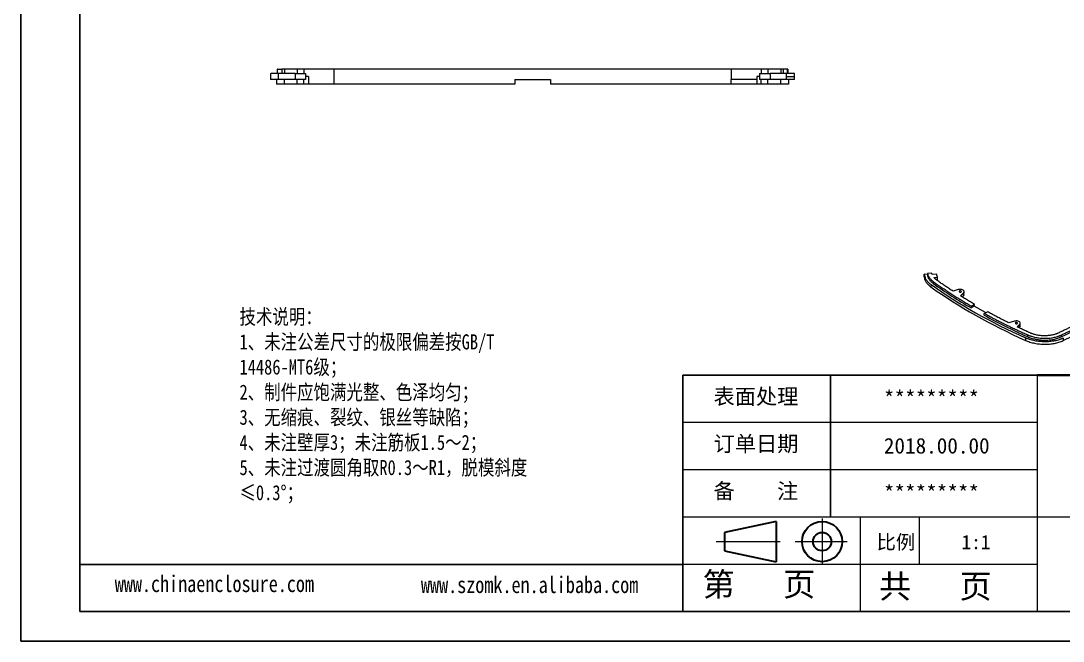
# Model space of a CAD drawing. Header units: inches. Extents: x 1813 to 4686, y 284 to 889.
# Drawn here: x 3725.3 to 4076.4, y 284.3 to 493.3 of the extents above; entities that cross this region are included whole.
import ezdxf

# ---------------------------------------------------------------- set-up
doc = ezdxf.new("R2010")
doc.units = ezdxf.units.IN
doc.header["$LTSCALE"] = 15
doc.linetypes.add('CENTER2', pattern=[28.575, 19.05, -3.175, 3.175, -3.175])
doc.layers.add('文字', color=81, linetype='Continuous')
for name, color, linetype, lineweight in [('粗实线', 7, 'Continuous', 30), ('细实线', 3, 'Continuous', 9), ('细点划线', 2, 'CENTER2', 9)]:
    doc.layers.add(name, color=color, linetype=linetype, lineweight=lineweight)
doc.styles.get("Standard").update_dxf_attribs({"font": 'txt', "bigfont": 'gbcbig.shx'})
doc.styles.add('宋体', font='', dxfattribs={"width": 0.8, "height": 3.5})
doc.styles.get('宋体').set_extended_font_data('SimSun')

msp = doc.modelspace()

# ---------------------------------------------------------------- linework, layer by layer
for p, q in [((3725.294, 702.319), (3725.294, 284.282)), ((3745.201, 692.366), (3745.201, 294.235)), ((4067.687, 373.861), (3948.247, 373.861)), ((3948.247, 294.235), (3948.247, 373.861)), ((3998.014, 326.085), (3998.014, 373.861)), ((3948.247, 310.16), (3745.201, 310.16)), ((3745.201, 294.235), (4306.566, 294.235)), ((3725.294, 284.282), (4316.519, 284.282))]:
    msp.add_line(p, q)
at = {"color": 7, "linetype": 'Continuous', "lineweight": 15}
for p, q in [((3809.41, 475.513), (3809.41, 473.513)), ((3811.659, 477.013), (3811.659, 475.513)), ((3811.739, 475.513), (3811.739, 477.013)), ((3811.739, 477.013), (3813.182, 477.013)), ((3812.083, 473.513), (3812.083, 475.513)), ((3813.255, 477.013), (3813.255, 475.513)), ((3814.068, 477.013), (3814.068, 475.513)), ((3817.66, 475.513), (3817.66, 473.513)), ((3817.66, 475.513), (3819.423, 475.513)), ((3818.408, 477.013), (3818.408, 475.513)), ((3820.662, 477.013), (3818.408, 477.013)), ((3819.423, 475.513), (3821.229, 475.513)), ((3820.662, 477.013), (3820.662, 475.513)), ((3821.229, 475.513), (3821.229, 473.513)), ((3822.185, 474.513), (3821.229, 474.513)), ((3822.185, 474.513), (3822.185, 472.013)), ((3830.775, 477.013), (3830.775, 472.013)), ((3964.546, 477.013), (3964.546, 473.513)), ((3973.203, 474.513), (3973.203, 472.013)), ((3974.092, 474.513), (3973.203, 474.513)), ((3974.092, 475.513), (3974.092, 473.513)), ((3974.092, 475.513), (3975.898, 475.513)), ((3974.659, 477.013), (3974.659, 475.513)), ((3976.913, 477.013), (3974.659, 477.013)), ((3975.898, 475.513), (3977.661, 475.513)), ((3976.913, 477.013), (3976.913, 475.513)), ((3977.66, 475.513), (3977.66, 473.513)), ((3981.252, 477.013), (3981.252, 475.513)), ((3982.066, 477.013), (3982.066, 475.513)), ((3983.582, 477.013), (3982.139, 477.013)), ((3983.238, 474.513), (3983.238, 475.513)), ((3983.238, 473.513), (3983.238, 474.513)), ((3983.582, 475.513), (3983.582, 477.013)), ((3983.662, 477.013), (3983.662, 475.513)), ((3985.91, 474.513), (3985.91, 475.513)), ((3985.91, 473.513), (3985.91, 474.513)), ((3811.461, 473.513), (3811.461, 472.013)), ((3814.068, 472.013), (3814.068, 473.513)), ((3819.088, 473.513), (3817.66, 473.513)), ((3818.408, 472.013), (3818.408, 473.513)), ((3820.662, 472.013), (3818.408, 472.013)), ((3821.229, 473.513), (3819.088, 473.513)), ((3820.662, 472.013), (3820.662, 473.513)), ((3822.185, 472.013), (3820.662, 472.013)), ((3891.66, 473.513), (3891.66, 472.013)), ((3903.66, 473.513), (3903.66, 472.013)), ((3964.546, 472.013), (3964.546, 473.513)), ((3974.659, 472.013), (3973.203, 472.013)), ((3976.233, 473.513), (3974.092, 473.513)), ((3974.659, 472.013), (3974.659, 473.513)), ((3976.913, 472.013), (3974.659, 472.013)), ((3977.66, 473.513), (3976.233, 473.513)), ((3976.913, 472.013), (3976.913, 473.513)), ((3981.252, 472.013), (3981.252, 473.513)), ((3983.86, 473.513), (3983.86, 472.013)), ((4029.58, 407.063), (4029.622, 407.891)), ((4030.62, 407.877), (4029.622, 407.891)), ((4030.667, 407.877), (4030.62, 407.877)), ((4030.684, 408.218), (4030.653, 407.597)), ((4032.176, 408.243), (4030.684, 408.218)), ((4033.752, 407.94), (4032.283, 407.824)), ((4034.1, 406.968), (4033.752, 407.94)), ((4031.912, 404.449), (4031.87, 403.621)), ((4032.713, 405.4), (4032.681, 404.779)), ((4032.82, 406.867), (4034.1, 406.968)), ((4033.865, 405.919), (4034.047, 405.933)), ((4034.047, 405.933), (4034.1, 406.968)), ((4041.049, 402.732), (4039.307, 402.193)), ((4041.787, 400.61), (4042.876, 401.7)), ((4042.399, 400.24), (4042.823, 400.665)), ((4042.823, 400.665), (4042.876, 401.7)), ((4042.98, 400.986), (4043.032, 402.02)), ((4045.439, 396.565), (4045.471, 397.186)), ((4046.469, 397.139), (4045.439, 396.565)), ((4046.501, 397.76), (4045.471, 397.186)), ((4046.469, 397.139), (4046.501, 397.76)), ((4050.286, 394.982), (4046.469, 397.139)), ((4049.794, 394.105), (4049.825, 394.726)), ((4049.825, 394.726), (4050.855, 395.3)), ((4059.961, 392.094), (4058.116, 391.523)), ((4060.899, 390.172), (4061.788, 391.061)), ((4061.571, 389.862), (4061.735, 390.026)), ((4061.735, 390.026), (4061.788, 391.061)), ((4061.892, 390.347), (4061.944, 391.382)), ((4063.748, 386.46), (4063.706, 385.632)), ((4064.374, 387.51), (4064.342, 386.889)), ((4075.752, 387.428), (4075.72, 386.807)), ((4076.391, 386.369), (4076.349, 385.541))]:
    msp.add_line(p, q, dxfattribs=at)
at = {"color": 7, "linetype": 'Continuous', "lineweight": 15, "flags": 128}
for points in [[(4042.876, 401.7), (4042.99, 401.857), (4043.033, 402.027), (4043.002, 402.2), (4042.9, 402.367), (4042.732, 402.518), (4042.507, 402.645), (4042.239, 402.741), (4041.942, 402.799), (4041.633, 402.818), (4041.329, 402.795), (4041.049, 402.732)], [(4041.988, 402.23), (4041.864, 402.278), (4041.72, 402.297), (4041.578, 402.284), (4041.459, 402.241), (4041.381, 402.174), (4041.356, 402.094), (4041.389, 402.013), (4041.473, 401.943), (4041.597, 401.895), (4041.741, 401.877), (4041.884, 401.89), (4042.003, 401.933), (4042.081, 402), (4042.105, 402.079), (4042.073, 402.16), (4041.988, 402.23)], [(4042.98, 400.986), (4042.937, 400.822), (4042.823, 400.665)], [(4061.788, 391.061), (4061.902, 391.218), (4061.945, 391.388), (4061.914, 391.562), (4061.812, 391.729), (4061.644, 391.88), (4061.419, 392.007), (4061.151, 392.102), (4060.854, 392.161), (4060.545, 392.179), (4060.242, 392.157), (4059.961, 392.094)], [(4060.9, 391.592), (4060.777, 391.64), (4060.632, 391.659), (4060.49, 391.646), (4060.371, 391.602), (4060.293, 391.536), (4060.268, 391.456), (4060.301, 391.375), (4060.385, 391.305), (4060.509, 391.257), (4060.653, 391.238), (4060.796, 391.252), (4060.915, 391.295), (4060.993, 391.361), (4061.017, 391.441), (4060.985, 391.522), (4060.9, 391.592)], [(4061.892, 390.347), (4061.849, 390.184), (4061.735, 390.026)]]:
    msp.add_lwpolyline(points, dxfattribs=at)
at = {"color": 7, "linetype": 'Continuous', "lineweight": 15}
for points, knots in [([(3812.083, 475.513), (3811.624, 475.513), (3810.706, 475.513), (3809.876, 475.513), (3809.436, 475.513), (3809.455, 475.513), (3809.462, 475.513)], [0, 0, 0, 0, 0.280853, 0.5608732, 0.8403833, 1, 1, 1, 1]), ([(3817.66, 475.513), (3817.006, 475.513), (3816.4, 475.513), (3815.844, 475.513), (3815.164, 475.513), (3814.567, 475.513), (3814.053, 475.513), (3813.54, 475.513), (3813.118, 475.513), (3812.787, 475.513), (3812.457, 475.513), (3812.222, 475.513), (3812.083, 475.513)], [0.52284544, 0.52284544, 0.52284544, 0.52284544, 0.625, 0.625, 0.625, 0.75, 0.75, 0.75, 0.875, 0.875, 0.875, 1, 1, 1, 1]), ([(3818.408, 477.013), (3818.304, 477.013), (3818.202, 477.013), (3817.788, 477.013), (3817.488, 477.013), (3816.923, 477.013), (3816.658, 477.013), (3816.162, 477.013), (3815.93, 477.013), (3815.29, 477.013), (3814.939, 477.013), (3814.385, 477.013), (3814.188, 477.013), (3814.068, 477.013)], [0.08496297, 0.08496297, 0.08496297, 0.08496297, 0.125, 0.125, 0.25, 0.25, 0.375, 0.375, 0.5, 0.5, 0.75, 0.75, 1, 1, 1, 1]), ([(3830.775, 477.013), (3829.924, 477.013), (3828.221, 477.013), (3825.78, 477.013), (3823.536, 477.013), (3821.824, 477.013), (3821.004, 477.013), (3820.735, 477.013)], [0, 0, 0, 0, 0.2227782, 0.4455683, 0.6683584, 0.8911485, 1, 1, 1, 1]), ([(3974.586, 477.013), (3974.317, 477.013), (3973.497, 477.013), (3971.785, 477.013), (3969.541, 477.013), (3967.1, 477.013), (3965.397, 477.013), (3964.546, 477.013)], [0, 0, 0, 0, 0.1088356, 0.3316238, 0.5544119, 0.7772, 1, 1, 1, 1]), ([(3981.252, 477.013), (3981.133, 477.013), (3980.935, 477.013), (3980.383, 477.013), (3980.03, 477.013), (3978.896, 477.013), (3977.988, 477.013), (3976.913, 477.013)], [0, 0, 0, 0, 0.25, 0.25, 0.5, 0.5, 0.91513084, 0.91513084, 0.91513084, 0.91513084]), ([(3983.238, 475.513), (3983.099, 475.513), (3982.864, 475.513), (3982.534, 475.513), (3982.203, 475.513), (3981.781, 475.513), (3981.268, 475.513), (3980.755, 475.513), (3980.158, 475.513), (3979.477, 475.513), (3978.921, 475.513), (3978.315, 475.513), (3977.66, 475.513)], [0, 0, 0, 0, 0.125, 0.125, 0.125, 0.25, 0.25, 0.25, 0.375, 0.375, 0.375, 0.47716635, 0.47716635, 0.47716635, 0.47716635]), ([(3985.859, 475.513), (3985.871, 475.513), (3985.913, 475.513), (3985.508, 475.513), (3984.675, 475.513), (3983.717, 475.513), (3983.238, 475.513)], [0, 0, 0, 0, 0.1197083, 0.4124891, 0.7057959, 1, 1, 1, 1]), ([(3814.068, 472.013), (3813.989, 472.013), (3813.83, 472.013), (3813.606, 472.013), (3813.392, 472.013), (3813.189, 472.013), (3812.997, 472.013), (3812.816, 472.013), (3812.646, 472.013), (3812.487, 472.013), (3812.339, 472.013), (3812.201, 472.013), (3812.075, 472.013), (3811.96, 472.013), (3811.855, 472.013), (3811.762, 472.013), (3811.679, 472.013), (3811.608, 472.013), (3811.547, 472.013), (3811.497, 472.013), (3811.473, 472.013), (3811.461, 472.013)], [0, 0, 0, 0, 0.0528526, 0.1056717, 0.1584588, 0.2112155, 0.2639434, 0.3166441, 0.3693192, 0.4219702, 0.4745987, 0.5272064, 0.5797948, 0.6323655, 0.6849202, 0.7374603, 0.7899876, 0.8425036, 0.89501, 0.9475082, 1, 1, 1, 1]), ([(3817.66, 473.513), (3817.006, 473.513), (3816.4, 473.513), (3815.844, 473.513), (3815.164, 473.513), (3814.567, 473.513), (3814.053, 473.513), (3813.54, 473.513), (3813.118, 473.513), (3812.787, 473.513), (3812.457, 473.513), (3812.222, 473.513), (3812.083, 473.513)], [0.52284484, 0.52284484, 0.52284484, 0.52284484, 0.625, 0.625, 0.625, 0.75, 0.75, 0.75, 0.875, 0.875, 0.875, 1, 1, 1, 1]), ([(3818.408, 472.013), (3818.323, 472.013), (3818.155, 472.013), (3817.911, 472.013), (3817.673, 472.013), (3817.441, 472.013), (3817.216, 472.013), (3816.998, 472.013), (3816.61, 472.013), (3816.087, 472.013), (3815.491, 472.013), (3814.986, 472.013), (3814.645, 472.013), (3814.421, 472.013), (3814.277, 472.013), (3814.157, 472.013), (3814.098, 472.013), (3814.068, 472.013)], [0, 0, 0, 0, 0.035751, 0.0714667, 0.1071636, 0.142858, 0.1785663, 0.2143049, 0.2500901, 0.3749889, 0.5001073, 0.6249516, 0.7500616, 0.8125319, 0.8749531, 0.9374132, 1, 1, 1, 1]), ([(3830.775, 472.013), (3829.923, 472.013), (3828.217, 472.013), (3825.789, 472.013), (3823.762, 472.013), (3822.684, 472.013), (3822.258, 472.013)], [0, 0, 0, 0, 0.2737709, 0.5476681, 0.8213231, 1, 1, 1, 1]), ([(3891.66, 472.013), (3890.646, 472.013), (3888.616, 472.013), (3885.572, 472.013), (3882.528, 472.013), (3879.483, 472.013), (3876.439, 472.013), (3873.395, 472.013), (3870.35, 472.013), (3867.306, 472.013), (3864.262, 472.013), (3861.217, 472.013), (3858.173, 472.013), (3855.129, 472.013), (3852.085, 472.013), (3849.04, 472.013), (3845.996, 472.013), (3842.952, 472.013), (3839.907, 472.013), (3836.863, 472.013), (3833.819, 472.013), (3831.79, 472.013), (3830.775, 472.013)], [0, 0, 0, 0, 0.0499469, 0.0998956, 0.1498468, 0.1998011, 0.2497592, 0.2997215, 0.3496889, 0.3996618, 0.449641, 0.499627, 0.5496205, 0.599622, 0.6496323, 0.6996519, 0.7496814, 0.7997215, 0.8497728, 0.8998359, 0.9499114, 1, 1, 1, 1]), ([(3891.66, 473.513), (3892.66, 473.513), (3894.66, 473.513), (3897.66, 473.513), (3900.66, 473.513), (3902.66, 473.513), (3903.66, 473.513)], [0, 0, 0, 0, 0.2500015, 0.5, 0.7499985, 1, 1, 1, 1]), ([(3964.546, 472.013), (3963.531, 472.013), (3961.502, 472.013), (3958.458, 472.013), (3955.413, 472.013), (3952.369, 472.013), (3949.325, 472.013), (3946.281, 472.013), (3943.236, 472.013), (3940.192, 472.013), (3937.148, 472.013), (3934.103, 472.013), (3931.059, 472.013), (3928.015, 472.013), (3924.971, 472.013), (3921.926, 472.013), (3918.882, 472.013), (3915.838, 472.013), (3912.793, 472.013), (3909.749, 472.013), (3906.705, 472.013), (3904.675, 472.013), (3903.66, 472.013)], [0, 0, 0, 0, 0.05008858, 0.1001641, 0.1502272, 0.20027849, 0.2503186, 0.30034813, 0.35036771, 0.40037797, 0.45037952, 0.50037298, 0.55035899, 0.60033815, 0.6503111, 0.70027845, 0.75024084, 0.80019887, 0.85015318, 0.90010439, 0.95005312, 1, 1, 1, 1]), ([(3973.13, 472.013), (3972.681, 472.013), (3971.579, 472.013), (3969.527, 472.013), (3967.1, 472.013), (3965.398, 472.013), (3964.546, 472.013)], [0, 0, 0, 0, 0.1866507, 0.4582987, 0.7289484, 1, 1, 1, 1]), ([(3981.252, 472.013), (3981.236, 472.013), (3981.203, 472.013), (3981.144, 472.013), (3981.077, 472.013), (3981.002, 472.013), (3980.919, 472.013), (3980.828, 472.013), (3980.646, 472.013), (3980.335, 472.013), (3979.83, 472.013), (3979.233, 472.013), (3978.661, 472.013), (3978.162, 472.013), (3977.766, 472.013), (3977.352, 472.013), (3977.06, 472.013), (3976.913, 472.013)], [0, 0, 0, 0, 0.0357661, 0.0714875, 0.1071804, 0.1428612, 0.1785464, 0.2142523, 0.2499953, 0.3750302, 0.4999564, 0.6249495, 0.750076, 0.8126288, 0.8750754, 0.9375032, 1, 1, 1, 1]), ([(3983.238, 473.513), (3983.099, 473.513), (3982.864, 473.513), (3982.534, 473.513), (3982.203, 473.513), (3981.781, 473.513), (3981.268, 473.513), (3980.755, 473.513), (3980.158, 473.513), (3979.477, 473.513), (3978.921, 473.513), (3978.315, 473.513), (3977.66, 473.513)], [0, 0, 0, 0, 0.125, 0.125, 0.125, 0.25, 0.25, 0.25, 0.375, 0.375, 0.375, 0.47716635, 0.47716635, 0.47716635, 0.47716635]), ([(3983.86, 472.013), (3983.849, 472.013), (3983.826, 472.013), (3983.779, 472.013), (3983.723, 472.013), (3983.657, 472.013), (3983.581, 472.013), (3983.495, 472.013), (3983.399, 472.013), (3983.293, 472.013), (3983.178, 472.013), (3983.052, 472.013), (3982.917, 472.013), (3982.772, 472.013), (3982.617, 472.013), (3982.452, 472.013), (3982.277, 472.013), (3982.092, 472.013), (3981.897, 472.013), (3981.693, 472.013), (3981.479, 472.013), (3981.328, 472.013), (3981.252, 472.013)], [0, 0, 0, 0, 0.0498671, 0.0997399, 0.1496198, 0.1995083, 0.2494067, 0.2993163, 0.3492386, 0.3991749, 0.4491265, 0.4990949, 0.5490814, 0.5990874, 0.6491143, 0.6991633, 0.7492359, 0.7993335, 0.8494573, 0.8996087, 0.9497892, 1, 1, 1, 1]), ([(4029.622, 407.891), (4029.639, 407.629), (4029.689, 407.368), (4029.772, 407.107), (4029.872, 406.788), (4030.021, 406.474), (4030.217, 406.166), (4030.412, 405.857), (4030.652, 405.559), (4030.937, 405.271), (4031.222, 404.982), (4031.547, 404.708), (4031.912, 404.449)], [0.52284484, 0.52284484, 0.52284484, 0.52284484, 0.625, 0.625, 0.625, 0.75, 0.75, 0.75, 0.875, 0.875, 0.875, 1, 1, 1, 1]), ([(4030.653, 407.597), (4030.66, 407.553), (4030.668, 407.509), (4030.707, 407.328), (4030.746, 407.19), (4030.844, 406.917), (4030.902, 406.782), (4031.039, 406.513), (4031.117, 406.38), (4031.38, 405.985), (4031.592, 405.73), (4032.087, 405.237), (4032.368, 405.002), (4032.681, 404.779)], [0.08496297, 0.08496297, 0.08496297, 0.08496297, 0.125, 0.125, 0.25, 0.25, 0.375, 0.375, 0.5, 0.5, 0.75, 0.75, 1, 1, 1, 1]), ([(4030.684, 408.218), (4030.691, 408.182), (4030.703, 408.11), (4030.727, 408.002), (4030.755, 407.894), (4030.788, 407.787), (4030.824, 407.68), (4030.864, 407.573), (4030.945, 407.378), (4031.087, 407.096), (4031.321, 406.734), (4031.602, 406.381), (4031.873, 406.096), (4032.112, 405.875), (4032.301, 405.713), (4032.501, 405.554), (4032.642, 405.451), (4032.713, 405.4)], [0, 0, 0, 0, 0.035751, 0.0714667, 0.1071636, 0.142858, 0.1785663, 0.2143049, 0.2500901, 0.3749889, 0.5001073, 0.6249516, 0.7500616, 0.8125319, 0.8749531, 0.9374132, 1, 1, 1, 1]), ([(4032.283, 407.824), (4032.272, 407.859), (4032.249, 407.928), (4032.22, 408.033), (4032.195, 408.138), (4032.183, 408.208), (4032.176, 408.243)], [0, 0, 0, 0, 0.24989202, 0.4997516, 0.74973544, 1, 1, 1, 1]), ([(4029.58, 407.063), (4029.597, 406.801), (4029.647, 406.54), (4029.729, 406.279), (4029.83, 405.96), (4029.979, 405.646), (4030.174, 405.338), (4030.37, 405.029), (4030.61, 404.731), (4030.895, 404.443), (4031.179, 404.154), (4031.504, 403.88), (4031.87, 403.621)], [0.52284544, 0.52284544, 0.52284544, 0.52284544, 0.625, 0.625, 0.625, 0.75, 0.75, 0.75, 0.875, 0.875, 0.875, 1, 1, 1, 1]), ([(4032.713, 405.4), (4032.925, 405.249), (4033.35, 404.948), (4033.991, 404.499), (4034.636, 404.052), (4035.285, 403.607), (4035.938, 403.165), (4036.594, 402.724), (4037.255, 402.285), (4037.918, 401.849), (4038.586, 401.415), (4039.258, 400.982), (4039.933, 400.552), (4040.612, 400.124), (4041.295, 399.698), (4041.981, 399.274), (4042.671, 398.852), (4043.365, 398.432), (4044.063, 398.015), (4044.765, 397.599), (4045.235, 397.324), (4045.471, 397.186)], [0, 0, 0, 0, 0.0528526, 0.1056717, 0.1584588, 0.2112155, 0.2639434, 0.3166441, 0.3693192, 0.4219702, 0.4745987, 0.5272064, 0.5797948, 0.6323655, 0.6849202, 0.7374603, 0.7899876, 0.8425036, 0.89501, 0.9475082, 1, 1, 1, 1]), ([(4033.867, 405.895), (4033.828, 405.923), (4033.748, 405.98), (4033.634, 406.068), (4033.524, 406.157), (4033.418, 406.247), (4033.315, 406.338), (4033.2, 406.447), (4033.074, 406.573), (4032.941, 406.719), (4032.861, 406.818), (4032.82, 406.867)], [0, 0, 0, 0, 0.0950217, 0.1898686, 0.2845999, 0.3792752, 0.4739541, 0.5686961, 0.7128073, 0.8565065, 1, 1, 1, 1]), ([(4039.307, 402.193), (4039.101, 402.328), (4038.689, 402.597), (4038.075, 403.003), (4037.464, 403.41), (4036.856, 403.82), (4036.252, 404.231), (4035.65, 404.644), (4035.053, 405.059), (4034.458, 405.476), (4034.064, 405.755), (4033.867, 405.895)], [0, 0, 0, 0, 0.1109003, 0.2218465, 0.3328415, 0.4438882, 0.5549896, 0.6661485, 0.777368, 0.8886508, 1, 1, 1, 1]), ([(4046.501, 397.76), (4046.273, 397.894), (4045.816, 398.161), (4045.136, 398.564), (4044.458, 398.969), (4043.785, 399.376), (4043.115, 399.785), (4042.449, 400.196), (4042.007, 400.472), (4041.787, 400.61)], [0, 0, 0, 0, 0.1427846, 0.2855864, 0.4284096, 0.5712584, 0.714137, 0.8570494, 1, 1, 1, 1]), ([(4096.585, 399.204), (4096.234, 399.012), (4095.531, 398.627), (4094.472, 398.052), (4093.41, 397.48), (4092.343, 396.909), (4091.273, 396.341), (4090.198, 395.775), (4089.12, 395.212), (4088.038, 394.65), (4086.952, 394.091), (4085.862, 393.534), (4084.768, 392.979), (4083.67, 392.427), (4082.568, 391.876), (4081.463, 391.328), (4080.353, 390.782), (4079.24, 390.238), (4078.122, 389.697), (4077.001, 389.157), (4075.876, 388.62), (4075.123, 388.264), (4074.746, 388.086)], [0, 0, 0, 0, 0.0499469, 0.0998956, 0.1498468, 0.1998011, 0.2497592, 0.2997215, 0.3496889, 0.3996618, 0.449641, 0.499627, 0.5496205, 0.599622, 0.6496323, 0.6996519, 0.7496814, 0.7997215, 0.8497728, 0.8998359, 0.9499114, 1, 1, 1, 1]), ([(4075.752, 387.428), (4076.13, 387.607), (4076.886, 387.965), (4078.015, 388.504), (4079.141, 389.045), (4080.262, 389.589), (4081.38, 390.135), (4082.494, 390.683), (4083.604, 391.233), (4084.71, 391.786), (4085.812, 392.34), (4086.91, 392.897), (4088.004, 393.456), (4089.094, 394.018), (4090.18, 394.581), (4091.263, 395.147), (4092.341, 395.715), (4093.416, 396.285), (4094.486, 396.858), (4095.553, 397.433), (4096.616, 398.009), (4097.321, 398.396), (4097.674, 398.589)], [0, 0, 0, 0, 0.0500886, 0.1001641, 0.1502272, 0.2002785, 0.2503186, 0.3003482, 0.3503677, 0.400378, 0.4503795, 0.500373, 0.550359, 0.6003382, 0.6503111, 0.7002784, 0.7502408, 0.8001989, 0.8501532, 0.9001044, 0.9500531, 1, 1, 1, 1]), ([(4049.825, 394.726), (4050.057, 394.599), (4050.52, 394.347), (4051.219, 393.97), (4051.921, 393.595), (4052.626, 393.222), (4053.335, 392.851), (4054.047, 392.481), (4054.762, 392.114), (4055.481, 391.748), (4056.204, 391.385), (4056.929, 391.023), (4057.659, 390.663), (4058.391, 390.305), (4059.127, 389.949), (4059.866, 389.595), (4060.609, 389.243), (4061.355, 388.892), (4062.105, 388.544), (4062.858, 388.197), (4063.614, 387.852), (4064.12, 387.624), (4064.374, 387.51)], [0, 0, 0, 0, 0.0498671, 0.0997399, 0.1496198, 0.1995083, 0.2494067, 0.2993163, 0.3492386, 0.3991749, 0.4491265, 0.4990949, 0.5490814, 0.5990874, 0.6491143, 0.6991633, 0.7492359, 0.7993335, 0.8494573, 0.8996087, 0.9497892, 1, 1, 1, 1]), ([(4058.116, 391.523), (4057.868, 391.646), (4057.373, 391.891), (4056.635, 392.262), (4055.9, 392.635), (4055.168, 393.009), (4054.44, 393.386), (4053.716, 393.765), (4052.996, 394.145), (4052.278, 394.528), (4051.565, 394.913), (4051.092, 395.171), (4050.855, 395.3)], [0, 0, 0, 0, 0.1001242, 0.2002131, 0.3002695, 0.4002964, 0.5002966, 0.600273, 0.7002287, 0.8001665, 0.9000893, 1, 1, 1, 1]), ([(4065.265, 388.154), (4065.019, 388.265), (4064.529, 388.485), (4063.796, 388.819), (4063.067, 389.155), (4062.341, 389.492), (4061.618, 389.831), (4061.139, 390.059), (4060.899, 390.172)], [0, 0, 0, 0, 0.1668988, 0.3336991, 0.500405, 0.667021, 0.8335512, 1, 1, 1, 1]), ([(4076.391, 386.369), (4076.338, 386.344), (4076.231, 386.294), (4076.068, 386.222), (4075.901, 386.153), (4075.733, 386.085), (4075.561, 386.02), (4075.387, 385.956), (4075.209, 385.895), (4074.85, 385.777), (4074.294, 385.618), (4073.517, 385.442), (4072.711, 385.305), (4071.608, 385.177), (4070.186, 385.118), (4068.753, 385.197), (4067.625, 385.341), (4066.794, 385.49), (4065.984, 385.676), (4065.332, 385.864), (4064.827, 386.031), (4064.457, 386.165), (4064.096, 386.307), (4063.864, 386.409), (4063.748, 386.46)], [0, 0, 0, 0, 0.0156489, 0.0312756, 0.04688728, 0.06249111, 0.0780943, 0.09370403, 0.1093275, 0.12497188, 0.1873581, 0.24972275, 0.31234127, 0.37493809, 0.49976706, 0.62481512, 0.68732296, 0.74981001, 0.81237502, 0.87491946, 0.90622222, 0.9374648, 0.96870484, 1, 1, 1, 1]), ([(4064.342, 386.889), (4064.756, 386.703), (4065.195, 386.537), (4066.115, 386.246), (4066.593, 386.123), (4067.578, 385.921), (4068.082, 385.844), (4069.104, 385.738), (4069.618, 385.71), (4070.646, 385.703), (4071.156, 385.724), (4072.161, 385.815), (4072.651, 385.885), (4073.602, 386.072), (4074.059, 386.189), (4074.929, 386.467), (4075.338, 386.627), (4075.72, 386.807)], [0, 0, 0, 0, 0.125, 0.125, 0.25, 0.25, 0.375, 0.375, 0.5, 0.5, 0.625, 0.625, 0.75, 0.75, 0.875, 0.875, 1, 1, 1, 1]), ([(4064.374, 387.51), (4064.433, 387.484), (4064.552, 387.431), (4064.734, 387.355), (4064.919, 387.282), (4065.106, 387.21), (4065.297, 387.142), (4065.49, 387.076), (4065.849, 386.959), (4066.385, 386.805), (4067.114, 386.637), (4067.862, 386.504), (4068.876, 386.374), (4070.166, 386.302), (4071.444, 386.355), (4072.437, 386.471), (4073.162, 386.594), (4073.862, 386.751), (4074.42, 386.912), (4074.849, 387.056), (4075.16, 387.172), (4075.463, 387.295), (4075.656, 387.384), (4075.752, 387.428)], [0, 0, 0, 0, 0.0178869, 0.0357487, 0.0535962, 0.0714402, 0.0892913, 0.1071604, 0.1250582, 0.1875463, 0.250079, 0.3125671, 0.3750998, 0.5000053, 0.6249109, 0.687399, 0.7499317, 0.8124198, 0.8749525, 0.9062349, 0.9374651, 0.968701, 1, 1, 1, 1]), ([(4074.746, 388.086), (4074.701, 388.064), (4074.609, 388.022), (4074.468, 387.961), (4074.325, 387.902), (4074.179, 387.845), (4074.03, 387.79), (4073.879, 387.737), (4073.596, 387.644), (4073.171, 387.522), (4072.588, 387.39), (4071.983, 387.288), (4071.155, 387.192), (4070.09, 387.148), (4069.014, 387.207), (4068.169, 387.316), (4067.545, 387.427), (4066.939, 387.567), (4066.451, 387.707), (4066.073, 387.833), (4065.796, 387.933), (4065.525, 388.04), (4065.351, 388.116), (4065.265, 388.154)], [0, 0, 0, 0, 0.0178988, 0.0357697, 0.0536233, 0.0714704, 0.0893219, 0.1071884, 0.1250808, 0.1876453, 0.2501841, 0.3126929, 0.3751765, 0.5002226, 0.6250535, 0.6876739, 0.7502716, 0.8126618, 0.8750286, 0.906305, 0.9375207, 0.9687332, 1, 1, 1, 1]), ([(4063.706, 385.632), (4064.167, 385.425), (4064.653, 385.241), (4065.165, 385.079), (4065.676, 384.917), (4066.206, 384.78), (4066.754, 384.668), (4067.302, 384.556), (4067.861, 384.471), (4068.429, 384.412), (4068.997, 384.353), (4069.567, 384.322), (4070.139, 384.318), (4070.711, 384.313), (4071.276, 384.337), (4071.835, 384.388), (4072.394, 384.438), (4072.937, 384.516), (4073.467, 384.62), (4073.995, 384.724), (4074.502, 384.854), (4074.986, 385.008), (4075.47, 385.163), (4075.924, 385.34), (4076.349, 385.541)], [0, 0, 0, 0, 0.125, 0.125, 0.125, 0.25, 0.25, 0.25, 0.375, 0.375, 0.375, 0.5, 0.5, 0.5, 0.625, 0.625, 0.625, 0.75, 0.75, 0.75, 0.875, 0.875, 0.875, 1, 1, 1, 1])]:
    msp.add_open_spline(points, degree=3, knots=knots, dxfattribs=at)
for points in [[(3811.739, 477.013), (3811.711, 477.013), (3811.684, 477.013), (3811.659, 477.013)], [(3814.068, 477.013), (3813.773, 477.013), (3813.502, 477.013), (3813.255, 477.013)], [(3964.546, 477.013), (3919.954, 477.013), (3875.367, 477.013), (3830.775, 477.013)], [(3982.066, 477.013), (3981.819, 477.013), (3981.548, 477.013), (3981.252, 477.013)], [(3983.662, 477.013), (3983.637, 477.013), (3983.61, 477.013), (3983.582, 477.013)], [(3812.083, 473.513), (3810.301, 473.513), (3809.41, 473.513), (3809.41, 473.513)], [(3985.91, 473.513), (3985.91, 473.513), (3985.02, 473.513), (3983.238, 473.513)], [(4076.349, 385.541), (4093.01, 393.405), (4108.408, 401.984), (4122.543, 411.277)], [(4031.912, 404.449), (4041.301, 397.771), (4051.913, 391.774), (4063.748, 386.46)], [(4032.681, 404.779), (4036.708, 401.915), (4040.96, 399.177), (4045.439, 396.565)], [(4031.87, 403.621), (4041.258, 396.943), (4051.871, 390.946), (4063.706, 385.632)], [(4075.72, 386.807), (4083.289, 390.38), (4090.596, 394.1), (4097.642, 397.968)], [(4049.794, 394.105), (4054.417, 391.574), (4059.266, 389.168), (4064.342, 386.889)]]:
    msp.add_open_spline(points, degree=3, dxfattribs=at)
at = {"color": 8, "linetype": 'Continuous', "lineweight": 15}
msp.add_open_spline([(3983.238, 474.513), (3985.02, 474.513), (3985.91, 474.513), (3985.91, 474.513)], degree=3, dxfattribs=at)
msp.add_open_spline([(3973.203, 473.513), (3972.732, 473.513), (3971.609, 473.513), (3969.532, 473.513), (3967.102, 473.513), (3965.398, 473.513), (3964.546, 473.513)], degree=3, knots=[0, 0, 0, 0, 0.1942811, 0.4628493, 0.7314175, 1, 1, 1, 1], dxfattribs=at)
at = {"layer": '粗实线', "color": 7, "lineweight": 40}
msp.add_line((4306.566, 373.861), (4067.687, 373.861), dxfattribs=at)
at = {"layer": '粗实线', "color": 7}
for p, q in [((3979.722, 324.595), (3962.321, 320.907)), ((3979.722, 324.595), (3979.722, 310.958)), ((3962.321, 320.907), (3962.321, 314.753)), ((3962.321, 314.753), (3979.722, 310.958))]:
    msp.add_line(p, q, dxfattribs=at)
for radius in [6.765, 3.077]:
    msp.add_circle((3995.208, 317.83), radius, dxfattribs=at)
at = {"layer": '细实线', "color": 7}
for p, q in [((4067.687, 373.861), (4067.687, 294.235)), ((4067.687, 357.936), (3948.247, 357.936)), ((4067.687, 342.011), (3948.247, 342.011)), ((4306.566, 326.085), (3948.247, 326.085)), ((4007.967, 326.085), (4007.967, 294.235)), ((4027.874, 326.085), (4027.874, 310.16)), ((4067.687, 310.16), (3948.247, 310.16))]:
    msp.add_line(p, q, dxfattribs=at)
at = {"layer": '细点划线', "color": 7}
for p, q in [((3995.208, 325.618), (3995.208, 310.16)), ((3959.547, 317.83), (3981.055, 317.83)), ((3986.161, 317.83), (4003.646, 317.83))]:
    msp.add_line(p, q, dxfattribs=at)

# ---------------------------------------------------------------- texts
at = {"char_height": 5.23729, "width": 2976.61369, "attachment_point": 1}
for s, insert in [('{\\fSimHei|b0|i0|c134|p49;表面处理}', (3958.634, 369.342)), ('{\\fSimHei|b0|i0|c134|p49;*********}', (4015.996, 368.668)), ('{\\fSimHei|b0|i0|c134|p49;订单日期}', (3958.634, 353.416)), ('{\\fSimHei|b0|i0|c134|p49;2018.00.00}', (4015.996, 352.743)), ('{\\fSimHei|b0|i0|c134|p49;备    注}', (3958.634, 337.491)), ('{\\fSimHei|b0|i0|c134|p49;*********}', (4015.996, 336.818))]:
    msp.add_mtext(s, dxfattribs=dict(at, insert=insert))
at = {"layer": '文字', "color": 0, "attachment_point": 1, "style": '宋体'}
for s, insert, char_height, width in [('{\\H1.111x;技术说明：\\P1、未注公差尺寸的极限偏差按GB/T 14486-MT6级；\\P2、制件应饱满光整、色泽均匀；\\P3、无缩痕、裂纹、银丝等缺陷；\\P4、未注壁厚3；未注筋板1.5～2；\\P5、未注过渡圆角取R0.3～R1，脱模斜度≤0.3%%D；}', (3798.948, 396.139), 4.57229, 102.98806), ('www.chinaenclosure.com', (3756.932, 306.44), 5.60569, 98.48655), ('www.szomk.en.alibaba.com', (3860.064, 306.092), 5.60569, 98.48655)]:
    msp.add_mtext(s, dxfattribs=dict(at, insert=insert, char_height=char_height, width=width))
at = {"layer": '细实线', "color": 7, "attachment_point": 1}
for s, insert, char_height, width in [('{\\fSimSun|b0|i0|c134|p54;比例}', (4013.541, 320.054), 4.77757, 20.97207), ('{\\fSimSun|b0|i0|c134|p54;1:1}', (4042.157, 320.054), 4.77757, 20.97207), ('{\\fSimSun|b0|i0|c134|p54;第   页}', (3954.948, 307.423), 7.96262, 59.71968), ('{\\fSimSun|b0|i0|c134|p54; 共   页}', (4008.942, 306.746), 7.96262, 59.71968)]:
    msp.add_mtext(s, dxfattribs=dict(at, insert=insert, char_height=char_height, width=width))

doc.saveas('drawing.dxf')
